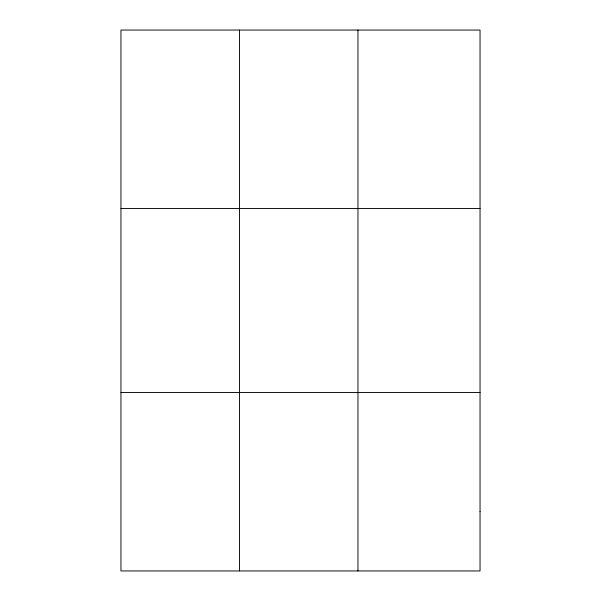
<?xml version="1.0" encoding="UTF-8"?>
<svg xmlns="http://www.w3.org/2000/svg" width="601" height="601" viewBox="0 0 601 601"><rect width="100%" height="100%" fill="white"/><g stroke="black" fill="none" stroke-linecap="round" stroke-linejoin="round"><path stroke-width="0.9" d="M239.453 570.95L239.453 30.05M357.956 570.95L357.956 30.05M120.959 208.547L480.041 208.547M120.959 392.453L480.041 392.453M480.041 511.451L480.041 570.95L120.959 570.95L120.959 30.05L480.041 30.05L480.041 511.451"/></g></svg>
